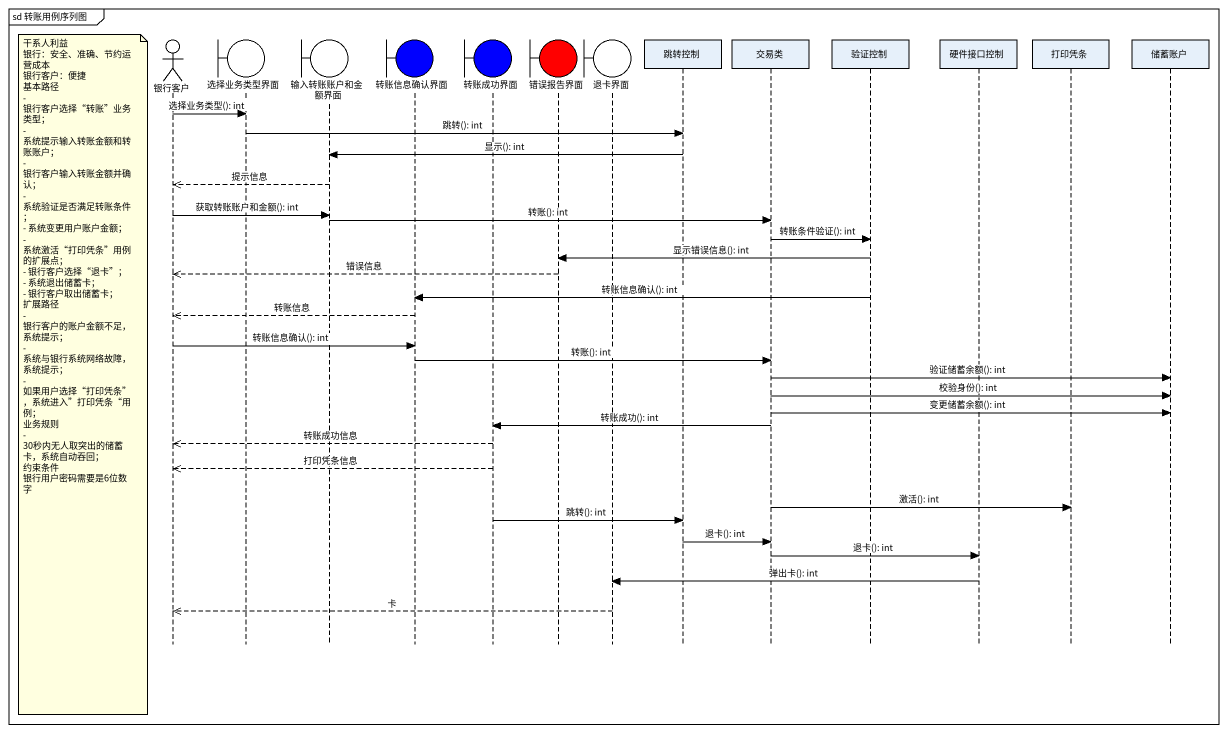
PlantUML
@startuml
mainframe sd 转账用例序列图
hide footbox
actor 银行客户
boundary 选择业务类型界面
boundary 输入转账账户和金额界面
boundary 转账信息确认界面 #0000FF
boundary 转账成功界面 #0000FF
boundary 错误报告界面 #FF0000
boundary 退卡界面
participant 跳转控制
participant 交易类
participant 验证控制
participant 硬件接口控制
participant 打印凭条
participant 储蓄账户

银行客户 -> 选择业务类型界面 : 选择业务类型(): int
选择业务类型界面 -> 跳转控制 : 跳转(): int
跳转控制 -> 输入转账账户和金额界面 : 显示(): int
输入转账账户和金额界面 -->> 银行客户 : 提示信息
银行客户 -> 输入转账账户和金额界面 : 获取转账账户和金额(): int
输入转账账户和金额界面 -> 交易类 : 转账(): int
交易类 -> 验证控制 : 转账条件验证(): int
验证控制 -> 错误报告界面 : 显示错误信息(): int
错误报告界面 -->> 银行客户 : 错误信息
验证控制 -> 转账信息确认界面 : 转账信息确认(): int
转账信息确认界面 -->> 银行客户 : 转账信息
银行客户 -> 转账信息确认界面 : 转账信息确认(): int
转账信息确认界面 -> 交易类 : 转账(): int
note left of 银行客户
  干系人利益
  银行：安全、准确、节约运营成本
  银行客户：便捷
  基本路径
  - 银行客户选择“转账”业务类型；
  - 系统提示输入转账金额和转账账户；
  - 银行客户输入转账金额并确认；
  - 系统验证是否满足转账条件；
  - 系统变更用户账户金额；
  - 系统激活“打印凭条”用例的扩展点；
  - 银行客户选择“退卡”；
  - 系统退出储蓄卡；
  - 银行客户取出储蓄卡；
  扩展路径
  - 银行客户的账户金额不足，系统提示；
  - 系统与银行系统网络故障，系统提示；
  - 如果用户选择“打印凭条”，系统进入”打印凭条“用例；
  业务规则
  - 30秒内无人取突出的储蓄卡，系统自动吞回；
  约束条件
  银行用户密码需要是6位数字
end note
交易类 -> 储蓄账户 : 验证储蓄余额(): int
交易类 -> 储蓄账户 : 校验身份(): int
交易类 -> 储蓄账户 : 变更储蓄余额(): int
交易类 -> 转账成功界面 : 转账成功(): int
转账成功界面 -->> 银行客户 : 转账成功信息
转账成功界面 -->> 银行客户 : 打印凭条信息
交易类 -> 打印凭条 : 激活(): int
转账成功界面 -> 跳转控制 : 跳转(): int
跳转控制 -> 交易类 : 退卡(): int
交易类 -> 硬件接口控制 : 退卡(): int
硬件接口控制 -> 退卡界面 : 弹出卡(): int
退卡界面 -->> 银行客户 : 卡
@enduml
